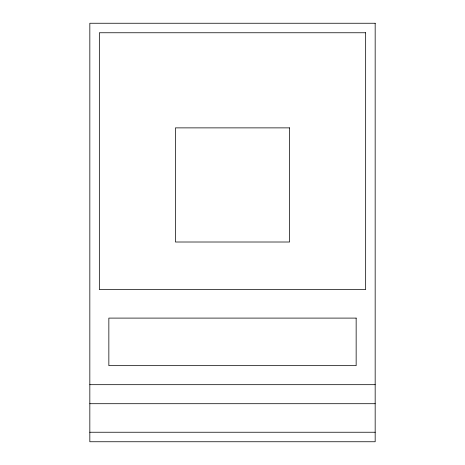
<?xml version="1.0" encoding="UTF-8"?>
<svg xmlns="http://www.w3.org/2000/svg" width="465" height="465" viewBox="0 0 465 465"><rect width="100%" height="100%" fill="white"/><g stroke="black" fill="none" stroke-linecap="round" stroke-linejoin="round"><path stroke-width="0.7" d="M89.832 384.683L375.168 384.683M89.832 403.707L375.168 403.707M89.832 432.241L375.168 432.241M375.168 23.25L89.832 23.25L89.832 441.75L375.168 441.75L375.168 23.25M365.659 32.759L99.341 32.759L99.341 289.567L365.659 289.567L365.659 32.759M289.567 127.875L175.433 127.875L175.433 242.009L289.567 242.009L289.567 127.875M356.149 318.101L108.851 318.101L108.851 365.659L356.149 365.659L356.149 318.101"/></g></svg>
